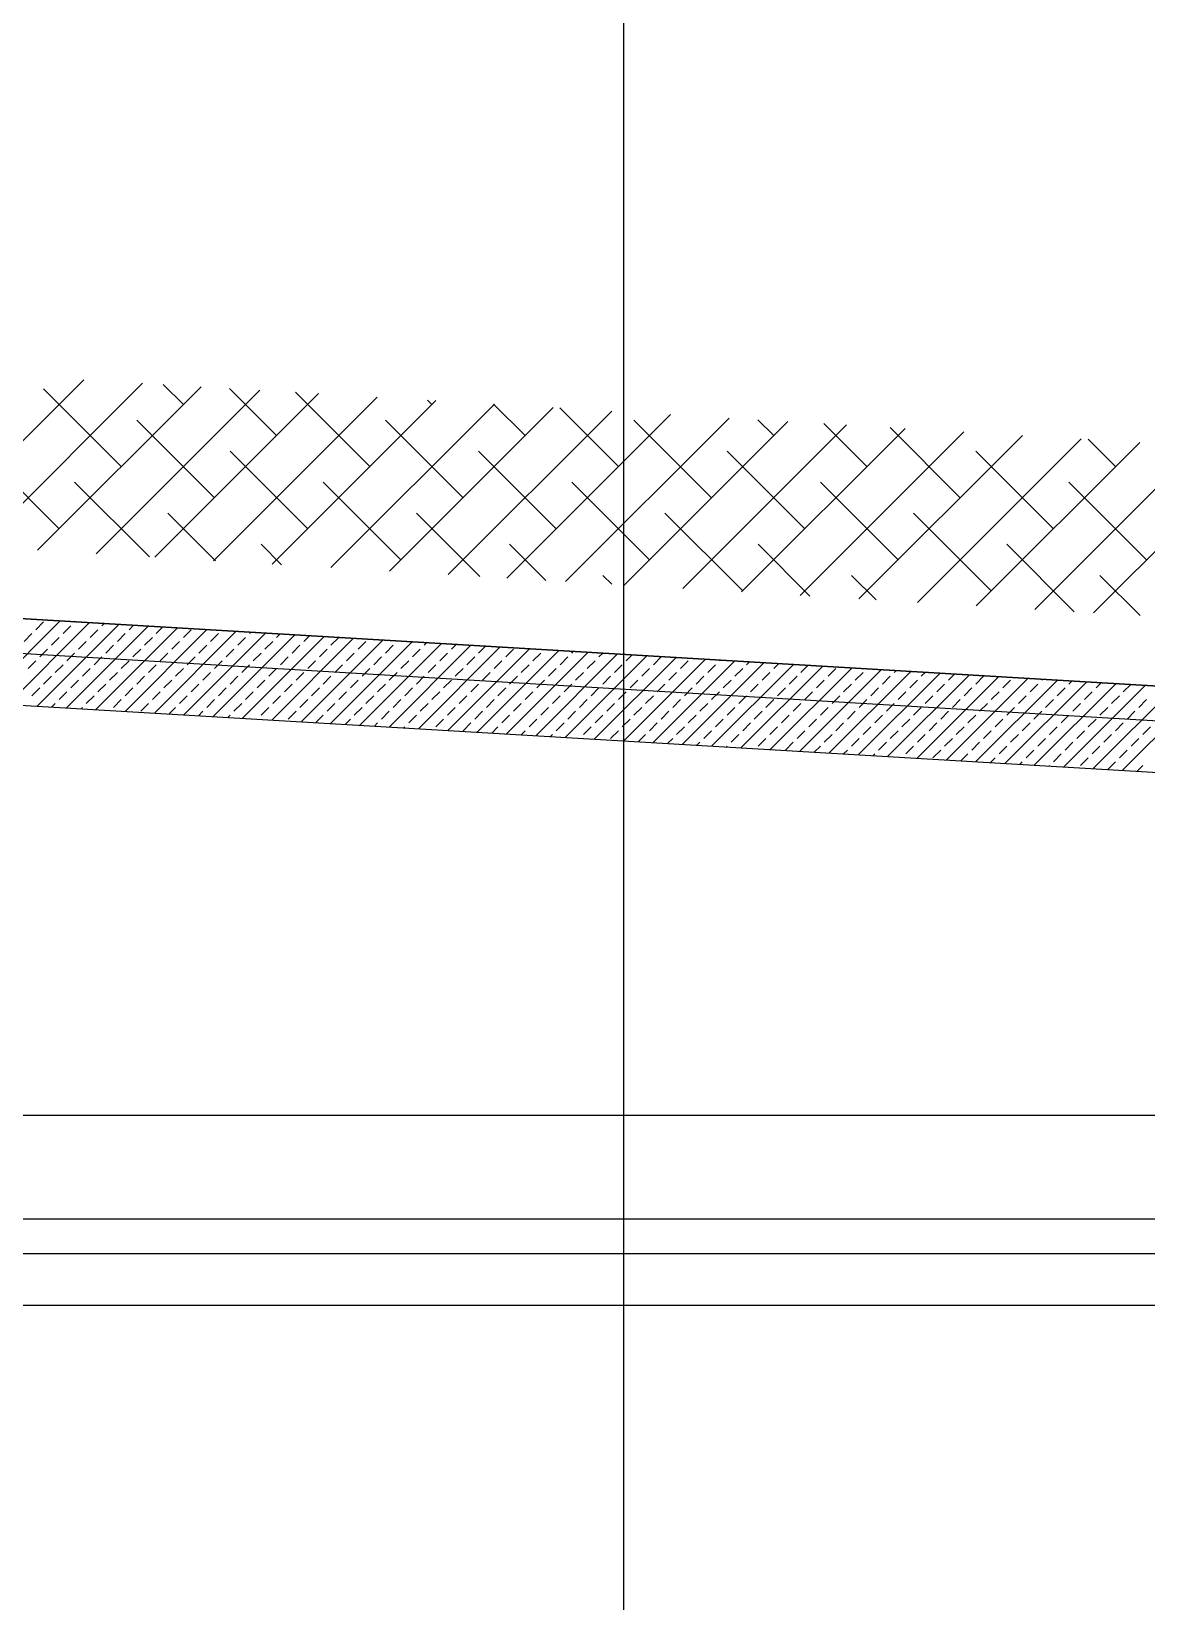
# Model space of a CAD drawing. Header units: millimetres. Extents: x 43168.9 to 43194.6, y -25545.1 to -25543.4.
# Drawn here: x 43170.4267 to 43170.4911, y -25543.86 to -25543.7692 of the extents above; entities that cross this region are included whole.
import ezdxf

# ---------------------------------------------------------------- set-up
doc = ezdxf.new("R2010")
doc.units = ezdxf.units.MM
doc.header["$LTSCALE"] = 200
doc.linetypes.add('DASHDOT', pattern=[1, 0.5, -0.25, 0, -0.25])
doc.linetypes.add('DASHDOT2', pattern=[0.5, 0.25, -0.125, 0, -0.125])
for name, color, linetype in [('aks_sgh', 5, 'DASHDOT2'), ('duv_sgh', 4, 'Continuous'), ('kolon-b.a_sgh', 6, 'Continuous'), ('olcuic_sgh', 183, 'Continuous'), ('tarama-betonarme_sgh', 223, 'Continuous'), ('tarama-zemin_sgh', 197, 'Continuous'), ('yapi-yaklasma_sgh', 41, 'DASHDOT')]:
    doc.layers.add(name, color=color, linetype=linetype)

msp = doc.modelspace()

# ---------------------------------------------------------------- linework, layer by layer
at = {"layer": 'aks_sgh'}
for p, q in [((43170.460879, -25543.740919), (43170.460879, -25544.789919)), ((43170.243881, -25543.79438), (43170.567885, -25543.813614)), ((43171.17088, -25543.839919), (43170.194878, -25543.839919))]:
    msp.add_line(p, q, dxfattribs=at)
at = {"layer": 'duv_sgh'}
for p, q in [((43170.514879, -25543.837919), (43170.377879, -25543.837919)), ((43170.510879, -25543.842919), (43170.377879, -25543.842919))]:
    msp.add_line(p, q, dxfattribs=at)
at = {"layer": 'kolon-b.a_sgh'}
for p, q in [((43170.550879, -25543.810601), (43170.244, -25543.792384)), ((43170.271817, -25543.799044), (43170.545879, -25543.815313))]:
    msp.add_line(p, q, dxfattribs=at)
at = {"layer": 'olcuic_sgh'}
msp.add_line((43170.27175, -25543.831903), (43170.546129, -25543.831903), dxfattribs=at)
at = {"layer": 'tarama-betonarme_sgh'}
for p, q in [((43170.423598, -25543.808054), (43170.428326, -25543.803326)), ((43170.425293, -25543.808155), (43170.430021, -25543.803427)), ((43170.426242, -25543.804512), (43170.426691, -25543.804063)), ((43170.426916, -25543.803838), (43170.427365, -25543.803389)), ((43170.426989, -25543.808256), (43170.431717, -25543.803527)), ((43170.428487, -25543.804063), (43170.428936, -25543.803614)), ((43170.428684, -25543.808356), (43170.433412, -25543.803628)), ((43170.429161, -25543.803389), (43170.429174, -25543.803376)), ((43170.430059, -25543.804287), (43170.430508, -25543.803838)), ((43170.430379, -25543.808457), (43170.435107, -25543.803729)), ((43170.430733, -25543.803614), (43170.430869, -25543.803477)), ((43170.431631, -25543.804512), (43170.43208, -25543.804063)), ((43170.432075, -25543.808557), (43170.436803, -25543.803829)), ((43170.432304, -25543.803838), (43170.432564, -25543.803578)), ((43170.43377, -25543.808658), (43170.438498, -25543.80393)), ((43170.433876, -25543.804063), (43170.43426, -25543.803678)), ((43170.435447, -25543.804287), (43170.435896, -25543.803838)), ((43170.435466, -25543.808759), (43170.440194, -25543.804031)), ((43170.437019, -25543.804512), (43170.437468, -25543.804063)), ((43170.437161, -25543.808859), (43170.441889, -25543.804131)), ((43170.439264, -25543.804063), (43170.439346, -25543.80398)), ((43170.440835, -25543.804287), (43170.441041, -25543.804081)), ((43170.442407, -25543.804512), (43170.442737, -25543.804182)), ((43170.42714, -25543.80541), (43170.427589, -25543.804961)), ((43170.427814, -25543.804736), (43170.428263, -25543.804287)), ((43170.429385, -25543.804961), (43170.429835, -25543.804512)), ((43170.430957, -25543.805185), (43170.431406, -25543.804736)), ((43170.432529, -25543.80541), (43170.432978, -25543.804961)), ((43170.433202, -25543.804736), (43170.433651, -25543.804287)), ((43170.434774, -25543.804961), (43170.435223, -25543.804512)), ((43170.436345, -25543.805185), (43170.436794, -25543.804736)), ((43170.437917, -25543.80541), (43170.438366, -25543.804961)), ((43170.43859, -25543.804736), (43170.439039, -25543.804287)), ((43170.438856, -25543.80896), (43170.443584, -25543.804232)), ((43170.440162, -25543.804961), (43170.440611, -25543.804512)), ((43170.440552, -25543.809061), (43170.44528, -25543.804333)), ((43170.441733, -25543.805185), (43170.442182, -25543.804736)), ((43170.442247, -25543.809161), (43170.446975, -25543.804433)), ((43170.443305, -25543.80541), (43170.443754, -25543.804961)), ((43170.443943, -25543.809262), (43170.448671, -25543.804534)), ((43170.443978, -25543.804736), (43170.444427, -25543.804287)), ((43170.44555, -25543.804961), (43170.445999, -25543.804512)), ((43170.445638, -25543.809363), (43170.450366, -25543.804635)), ((43170.447122, -25543.805185), (43170.447571, -25543.804736)), ((43170.447333, -25543.809463), (43170.452062, -25543.804735)), ((43170.447795, -25543.804512), (43170.447823, -25543.804484)), ((43170.448693, -25543.80541), (43170.449142, -25543.804961)), ((43170.449029, -25543.809564), (43170.453757, -25543.804836)), ((43170.449367, -25543.804736), (43170.449518, -25543.804584)), ((43170.450724, -25543.809665), (43170.455452, -25543.804936)), ((43170.450938, -25543.804961), (43170.451214, -25543.804685)), ((43170.45242, -25543.809765), (43170.457148, -25543.805037)), ((43170.45251, -25543.805185), (43170.452909, -25543.804785)), ((43170.454081, -25543.80541), (43170.45453, -25543.804961)), ((43170.457898, -25543.805185), (43170.457995, -25543.805087)), ((43170.426467, -25543.806083), (43170.426916, -25543.805634)), ((43170.428038, -25543.806308), (43170.428487, -25543.805859)), ((43170.428712, -25543.805634), (43170.429161, -25543.805185)), ((43170.430284, -25543.805859), (43170.430733, -25543.80541)), ((43170.431855, -25543.806083), (43170.432304, -25543.805634)), ((43170.433427, -25543.806308), (43170.433876, -25543.805859)), ((43170.4341, -25543.805634), (43170.434549, -25543.805185)), ((43170.435672, -25543.805859), (43170.436121, -25543.80541)), ((43170.437243, -25543.806083), (43170.437692, -25543.805634)), ((43170.438815, -25543.806308), (43170.439264, -25543.805859)), ((43170.439488, -25543.805634), (43170.439937, -25543.805185)), ((43170.44106, -25543.805859), (43170.441509, -25543.80541)), ((43170.442631, -25543.806083), (43170.44308, -25543.805634)), ((43170.444203, -25543.806308), (43170.444652, -25543.805859)), ((43170.444876, -25543.805634), (43170.445325, -25543.805185)), ((43170.446448, -25543.805859), (43170.446897, -25543.80541)), ((43170.44802, -25543.806083), (43170.448469, -25543.805634)), ((43170.449591, -25543.806308), (43170.45004, -25543.805859)), ((43170.450265, -25543.805634), (43170.450714, -25543.805185)), ((43170.451836, -25543.805859), (43170.452285, -25543.80541)), ((43170.453408, -25543.806083), (43170.453857, -25543.805634)), ((43170.454115, -25543.809866), (43170.458843, -25543.805138)), ((43170.454979, -25543.806308), (43170.455428, -25543.805859)), ((43170.455653, -25543.805634), (43170.456102, -25543.805185)), ((43170.45581, -25543.809967), (43170.460539, -25543.805238)), ((43170.457224, -25543.805859), (43170.457673, -25543.80541)), ((43170.457506, -25543.810067), (43170.462234, -25543.805339)), ((43170.458796, -25543.806083), (43170.459245, -25543.805634)), ((43170.459201, -25543.810168), (43170.463929, -25543.80544)), ((43170.459469, -25543.80541), (43170.459691, -25543.805188)), ((43170.460367, -25543.806308), (43170.460816, -25543.805859)), ((43170.460897, -25543.810268), (43170.465625, -25543.80554)), ((43170.461041, -25543.805634), (43170.461386, -25543.805289)), ((43170.462592, -25543.810369), (43170.46732, -25543.805641)), ((43170.462612, -25543.805859), (43170.463061, -25543.80541)), ((43170.464184, -25543.806083), (43170.464633, -25543.805634)), ((43170.464287, -25543.81047), (43170.469016, -25543.805742)), ((43170.465756, -25543.806308), (43170.466205, -25543.805859)), ((43170.465983, -25543.81057), (43170.470711, -25543.805842)), ((43170.466429, -25543.805634), (43170.466472, -25543.805591)), ((43170.467678, -25543.810671), (43170.472406, -25543.805943)), ((43170.468001, -25543.805859), (43170.468168, -25543.805691)), ((43170.469572, -25543.806083), (43170.469863, -25543.805792)), ((43170.471144, -25543.806308), (43170.471559, -25543.805893)), ((43170.427365, -25543.806981), (43170.427814, -25543.806532)), ((43170.428936, -25543.807206), (43170.429385, -25543.806757)), ((43170.42961, -25543.806532), (43170.430059, -25543.806083)), ((43170.431182, -25543.806757), (43170.431631, -25543.806308)), ((43170.432753, -25543.806981), (43170.433202, -25543.806532)), ((43170.434325, -25543.807206), (43170.434774, -25543.806757)), ((43170.434998, -25543.806532), (43170.435447, -25543.806083)), ((43170.43657, -25543.806757), (43170.437019, -25543.806308)), ((43170.438141, -25543.806981), (43170.43859, -25543.806532)), ((43170.439713, -25543.807206), (43170.440162, -25543.806757)), ((43170.440386, -25543.806532), (43170.440835, -25543.806083)), ((43170.441958, -25543.806757), (43170.442407, -25543.806308)), ((43170.443529, -25543.806981), (43170.443978, -25543.806532)), ((43170.445101, -25543.807206), (43170.44555, -25543.806757)), ((43170.445774, -25543.806532), (43170.446223, -25543.806083)), ((43170.447346, -25543.806757), (43170.447795, -25543.806308)), ((43170.448918, -25543.806981), (43170.449367, -25543.806532)), ((43170.450489, -25543.807206), (43170.450938, -25543.806757)), ((43170.451163, -25543.806532), (43170.451612, -25543.806083)), ((43170.452734, -25543.806757), (43170.453183, -25543.806308)), ((43170.454306, -25543.806981), (43170.454755, -25543.806532)), ((43170.455877, -25543.807206), (43170.456326, -25543.806757)), ((43170.456551, -25543.806532), (43170.457, -25543.806083)), ((43170.458122, -25543.806757), (43170.458571, -25543.806308)), ((43170.459694, -25543.806981), (43170.460143, -25543.806532)), ((43170.461265, -25543.807206), (43170.461714, -25543.806757)), ((43170.461939, -25543.806532), (43170.462388, -25543.806083)), ((43170.46351, -25543.806757), (43170.463959, -25543.806308)), ((43170.465082, -25543.806981), (43170.465531, -25543.806532)), ((43170.466654, -25543.807206), (43170.467103, -25543.806757)), ((43170.467327, -25543.806532), (43170.467776, -25543.806083)), ((43170.468899, -25543.806757), (43170.469348, -25543.806308)), ((43170.469374, -25543.810772), (43170.474102, -25543.806044)), ((43170.47047, -25543.806981), (43170.470919, -25543.806532)), ((43170.471069, -25543.810872), (43170.475797, -25543.806144)), ((43170.472042, -25543.807206), (43170.472491, -25543.806757)), ((43170.472715, -25543.806532), (43170.473164, -25543.806083)), ((43170.472764, -25543.810973), (43170.477493, -25543.806245)), ((43170.474287, -25543.806757), (43170.474736, -25543.806308)), ((43170.47446, -25543.811074), (43170.479188, -25543.806345)), ((43170.475858, -25543.806981), (43170.476307, -25543.806532)), ((43170.476155, -25543.811174), (43170.480883, -25543.806446)), ((43170.476532, -25543.806308), (43170.476645, -25543.806195)), ((43170.47743, -25543.807206), (43170.477879, -25543.806757)), ((43170.477851, -25543.811275), (43170.482579, -25543.806547)), ((43170.478103, -25543.806532), (43170.47834, -25543.806295)), ((43170.479546, -25543.811376), (43170.484274, -25543.806647)), ((43170.479675, -25543.806757), (43170.480036, -25543.806396)), ((43170.481242, -25543.811476), (43170.48597, -25543.806748)), ((43170.481246, -25543.806981), (43170.481695, -25543.806532)), ((43170.482818, -25543.807206), (43170.483267, -25543.806757)), ((43170.482937, -25543.811577), (43170.487665, -25543.806849)), ((43170.485063, -25543.806757), (43170.485122, -25543.806698)), ((43170.486635, -25543.806981), (43170.486817, -25543.806798)), ((43170.488206, -25543.807206), (43170.488513, -25543.806899)), ((43170.426691, -25543.807655), (43170.42714, -25543.807206)), ((43170.428263, -25543.807879), (43170.428712, -25543.80743)), ((43170.429835, -25543.808104), (43170.430284, -25543.807655)), ((43170.430508, -25543.80743), (43170.430957, -25543.806981)), ((43170.43208, -25543.807655), (43170.432529, -25543.807206)), ((43170.433651, -25543.807879), (43170.4341, -25543.80743)), ((43170.435223, -25543.808104), (43170.435672, -25543.807655)), ((43170.435896, -25543.80743), (43170.436345, -25543.806981)), ((43170.437468, -25543.807655), (43170.437917, -25543.807206)), ((43170.439039, -25543.807879), (43170.439488, -25543.80743)), ((43170.440611, -25543.808104), (43170.44106, -25543.807655)), ((43170.441284, -25543.80743), (43170.441733, -25543.806981)), ((43170.442856, -25543.807655), (43170.443305, -25543.807206)), ((43170.444427, -25543.807879), (43170.444876, -25543.80743)), ((43170.445999, -25543.808104), (43170.446448, -25543.807655)), ((43170.446672, -25543.80743), (43170.447122, -25543.806981)), ((43170.448244, -25543.807655), (43170.448693, -25543.807206)), ((43170.449816, -25543.807879), (43170.450265, -25543.80743)), ((43170.451387, -25543.808104), (43170.451836, -25543.807655)), ((43170.452061, -25543.80743), (43170.45251, -25543.806981)), ((43170.453632, -25543.807655), (43170.454081, -25543.807206)), ((43170.455204, -25543.807879), (43170.455653, -25543.80743)), ((43170.456775, -25543.808104), (43170.457224, -25543.807655)), ((43170.457449, -25543.80743), (43170.457898, -25543.806981)), ((43170.45902, -25543.807655), (43170.459469, -25543.807206)), ((43170.460592, -25543.807879), (43170.461041, -25543.80743)), ((43170.462163, -25543.808104), (43170.462612, -25543.807655)), ((43170.462837, -25543.80743), (43170.463286, -25543.806981)), ((43170.464408, -25543.807655), (43170.464858, -25543.807206)), ((43170.46598, -25543.807879), (43170.466429, -25543.80743)), ((43170.467552, -25543.808104), (43170.468001, -25543.807655)), ((43170.468225, -25543.80743), (43170.468674, -25543.806981)), ((43170.469797, -25543.807655), (43170.470246, -25543.807206)), ((43170.471368, -25543.807879), (43170.471817, -25543.80743)), ((43170.47294, -25543.808104), (43170.473389, -25543.807655)), ((43170.473613, -25543.80743), (43170.474062, -25543.806981)), ((43170.475185, -25543.807655), (43170.475634, -25543.807206)), ((43170.476756, -25543.807879), (43170.477205, -25543.80743)), ((43170.478328, -25543.808104), (43170.478777, -25543.807655)), ((43170.479001, -25543.80743), (43170.47945, -25543.806981)), ((43170.480573, -25543.807655), (43170.481022, -25543.807206)), ((43170.482145, -25543.807879), (43170.482594, -25543.80743)), ((43170.483716, -25543.808104), (43170.484165, -25543.807655)), ((43170.48439, -25543.80743), (43170.484839, -25543.806981)), ((43170.484632, -25543.811677), (43170.48936, -25543.806949)), ((43170.485961, -25543.807655), (43170.48641, -25543.807206)), ((43170.486328, -25543.811778), (43170.491056, -25543.80705)), ((43170.487533, -25543.807879), (43170.487982, -25543.80743)), ((43170.488023, -25543.811879), (43170.492751, -25543.807151)), ((43170.489104, -25543.808104), (43170.489553, -25543.807655)), ((43170.489719, -25543.811979), (43170.494447, -25543.807251)), ((43170.489778, -25543.80743), (43170.490208, -25543.807)), ((43170.427836, -25543.808306), (43170.428038, -25543.808104)), ((43170.429532, -25543.808407), (43170.42961, -25543.808328)), ((43170.431406, -25543.808328), (43170.431855, -25543.807879)), ((43170.432978, -25543.808553), (43170.433427, -25543.808104)), ((43170.434618, -25543.808708), (43170.434998, -25543.808328)), ((43170.436313, -25543.808809), (43170.43657, -25543.808553)), ((43170.436794, -25543.808328), (43170.437243, -25543.807879)), ((43170.438366, -25543.808553), (43170.438815, -25543.808104)), ((43170.439937, -25543.808777), (43170.440386, -25543.808328)), ((43170.441509, -25543.809002), (43170.441958, -25543.808553)), ((43170.442182, -25543.808328), (43170.442631, -25543.807879)), ((43170.443754, -25543.808553), (43170.444203, -25543.808104)), ((43170.445325, -25543.808777), (43170.445774, -25543.808328)), ((43170.446897, -25543.809002), (43170.447346, -25543.808553)), ((43170.447571, -25543.808328), (43170.44802, -25543.807879)), ((43170.449142, -25543.808553), (43170.449591, -25543.808104)), ((43170.450714, -25543.808777), (43170.451163, -25543.808328)), ((43170.452285, -25543.809002), (43170.452734, -25543.808553)), ((43170.452959, -25543.808328), (43170.453408, -25543.807879)), ((43170.45453, -25543.808553), (43170.454979, -25543.808104)), ((43170.456102, -25543.808777), (43170.456551, -25543.808328)), ((43170.457673, -25543.809002), (43170.458122, -25543.808553)), ((43170.458347, -25543.808328), (43170.458796, -25543.807879)), ((43170.459918, -25543.808553), (43170.460367, -25543.808104)), ((43170.46149, -25543.808777), (43170.461939, -25543.808328)), ((43170.463061, -25543.809002), (43170.46351, -25543.808553)), ((43170.463735, -25543.808328), (43170.464184, -25543.807879)), ((43170.465307, -25543.808553), (43170.465756, -25543.808104)), ((43170.466878, -25543.808777), (43170.467327, -25543.808328)), ((43170.46845, -25543.809002), (43170.468899, -25543.808553)), ((43170.469123, -25543.808328), (43170.469572, -25543.807879)), ((43170.470695, -25543.808553), (43170.471144, -25543.808104)), ((43170.472266, -25543.808777), (43170.472715, -25543.808328)), ((43170.473838, -25543.809002), (43170.474287, -25543.808553)), ((43170.474511, -25543.808328), (43170.47496, -25543.807879)), ((43170.476083, -25543.808553), (43170.476532, -25543.808104)), ((43170.477654, -25543.808777), (43170.478103, -25543.808328)), ((43170.479226, -25543.809002), (43170.479675, -25543.808553)), ((43170.479899, -25543.808328), (43170.480348, -25543.807879)), ((43170.481471, -25543.808553), (43170.48192, -25543.808104)), ((43170.483043, -25543.808777), (43170.483492, -25543.808328)), ((43170.484614, -25543.809002), (43170.485063, -25543.808553)), ((43170.485288, -25543.808328), (43170.485737, -25543.807879)), ((43170.486859, -25543.808553), (43170.487308, -25543.808104)), ((43170.488431, -25543.808777), (43170.48888, -25543.808328)), ((43170.490002, -25543.809002), (43170.490451, -25543.808553)), ((43170.490676, -25543.808328), (43170.491125, -25543.807879)), ((43170.438009, -25543.80891), (43170.438141, -25543.808777)), ((43170.439704, -25543.80901), (43170.439713, -25543.809002)), ((43170.443095, -25543.809212), (43170.443529, -25543.808777)), ((43170.44479, -25543.809312), (43170.445101, -25543.809002)), ((43170.446486, -25543.809413), (43170.446672, -25543.809226)), ((43170.448181, -25543.809514), (43170.448244, -25543.809451)), ((43170.448469, -25543.809226), (43170.448918, -25543.808777)), ((43170.45004, -25543.809451), (43170.450489, -25543.809002)), ((43170.451612, -25543.809675), (43170.452061, -25543.809226)), ((43170.453267, -25543.809816), (43170.453632, -25543.809451)), ((43170.453857, -25543.809226), (43170.454306, -25543.808777)), ((43170.455428, -25543.809451), (43170.455877, -25543.809002)), ((43170.457, -25543.809675), (43170.457449, -25543.809226)), ((43170.458571, -25543.8099), (43170.45902, -25543.809451)), ((43170.459245, -25543.809226), (43170.459694, -25543.808777)), ((43170.460816, -25543.809451), (43170.461265, -25543.809002)), ((43170.462388, -25543.809675), (43170.462837, -25543.809226)), ((43170.463959, -25543.8099), (43170.464408, -25543.809451)), ((43170.464633, -25543.809226), (43170.465082, -25543.808777)), ((43170.466205, -25543.809451), (43170.466654, -25543.809002)), ((43170.467776, -25543.809675), (43170.468225, -25543.809226)), ((43170.469348, -25543.8099), (43170.469797, -25543.809451)), ((43170.470021, -25543.809226), (43170.47047, -25543.808777)), ((43170.471593, -25543.809451), (43170.472042, -25543.809002)), ((43170.473164, -25543.809675), (43170.473613, -25543.809226)), ((43170.474736, -25543.8099), (43170.475185, -25543.809451)), ((43170.475409, -25543.809226), (43170.475858, -25543.808777)), ((43170.476981, -25543.809451), (43170.47743, -25543.809002)), ((43170.478552, -25543.809675), (43170.479001, -25543.809226)), ((43170.480124, -25543.8099), (43170.480573, -25543.809451)), ((43170.480797, -25543.809226), (43170.481246, -25543.808777)), ((43170.482369, -25543.809451), (43170.482818, -25543.809002)), ((43170.483941, -25543.809675), (43170.48439, -25543.809226)), ((43170.485512, -25543.8099), (43170.485961, -25543.809451)), ((43170.486186, -25543.809226), (43170.486635, -25543.808777)), ((43170.487757, -25543.809451), (43170.488206, -25543.809002)), ((43170.489329, -25543.809675), (43170.489778, -25543.809226)), ((43170.4909, -25543.8099), (43170.491349, -25543.809451)), ((43170.454963, -25543.809916), (43170.455204, -25543.809675)), ((43170.456658, -25543.810017), (43170.456775, -25543.8099)), ((43170.460143, -25543.810124), (43170.460592, -25543.809675)), ((43170.461744, -25543.810319), (43170.462163, -25543.8099)), ((43170.46344, -25543.810419), (43170.463735, -25543.810124)), ((43170.465135, -25543.81052), (43170.465307, -25543.810349)), ((43170.465531, -25543.810124), (43170.46598, -25543.809675)), ((43170.467103, -25543.810349), (43170.467552, -25543.8099)), ((43170.468674, -25543.810573), (43170.469123, -25543.810124)), ((43170.470246, -25543.810798), (43170.470695, -25543.810349)), ((43170.470919, -25543.810124), (43170.471368, -25543.809675)), ((43170.472491, -25543.810349), (43170.47294, -25543.8099)), ((43170.474062, -25543.810573), (43170.474511, -25543.810124)), ((43170.475634, -25543.810798), (43170.476083, -25543.810349)), ((43170.476307, -25543.810124), (43170.476756, -25543.809675)), ((43170.477879, -25543.810349), (43170.478328, -25543.8099)), ((43170.47945, -25543.810573), (43170.479899, -25543.810124)), ((43170.481022, -25543.810798), (43170.481471, -25543.810349)), ((43170.481695, -25543.810124), (43170.482145, -25543.809675)), ((43170.483267, -25543.810349), (43170.483716, -25543.8099)), ((43170.484839, -25543.810573), (43170.485288, -25543.810124)), ((43170.48641, -25543.810798), (43170.486859, -25543.810349)), ((43170.487084, -25543.810124), (43170.487533, -25543.809675)), ((43170.488655, -25543.810349), (43170.489104, -25543.8099)), ((43170.490227, -25543.810573), (43170.490676, -25543.810124)), ((43170.466831, -25543.810621), (43170.466878, -25543.810573)), ((43170.471917, -25543.810923), (43170.472266, -25543.810573)), ((43170.473612, -25543.811023), (43170.473838, -25543.810798)), ((43170.475308, -25543.811124), (43170.475409, -25543.811022)), ((43170.477205, -25543.811022), (43170.477654, -25543.810573)), ((43170.478777, -25543.811247), (43170.479226, -25543.810798)), ((43170.480394, -25543.811426), (43170.480797, -25543.811022)), ((43170.482089, -25543.811527), (43170.482369, -25543.811247)), ((43170.482594, -25543.811022), (43170.483043, -25543.810573)), ((43170.483785, -25543.811627), (43170.483941, -25543.811471)), ((43170.484165, -25543.811247), (43170.484614, -25543.810798)), ((43170.485737, -25543.811471), (43170.486186, -25543.811022)), ((43170.487308, -25543.811696), (43170.487757, -25543.811247)), ((43170.487982, -25543.811022), (43170.488431, -25543.810573)), ((43170.48888, -25543.81192), (43170.489329, -25543.811471)), ((43170.489553, -25543.811247), (43170.490002, -25543.810798)), ((43170.48548, -25543.811728), (43170.485512, -25543.811696)), ((43170.490566, -25543.81203), (43170.4909, -25543.811696))]:
    msp.add_line(p, q, dxfattribs=at)
at = {"layer": 'tarama-zemin_sgh'}
for p, q in [((43170.420241, -25543.798839), (43170.429697, -25543.789383)), ((43170.423631, -25543.79904), (43170.433088, -25543.789584)), ((43170.435447, -25543.790817), (43170.434286, -25543.789655)), ((43170.427022, -25543.799242), (43170.436478, -25543.789785)), ((43170.431855, -25543.794409), (43170.427365, -25543.789919)), ((43170.430413, -25543.799443), (43170.439869, -25543.789987)), ((43170.433804, -25543.799644), (43170.44326, -25543.790188)), ((43170.437195, -25543.799846), (43170.446651, -25543.790389)), ((43170.440835, -25543.792613), (43170.438105, -25543.789882)), ((43170.440585, -25543.800047), (43170.450042, -25543.790591)), ((43170.446223, -25543.794409), (43170.441923, -25543.790109)), ((43170.449816, -25543.790817), (43170.449561, -25543.790562)), ((43170.443976, -25543.800248), (43170.453432, -25543.790792)), ((43170.447367, -25543.800449), (43170.456823, -25543.790993)), ((43170.450758, -25543.800651), (43170.460214, -25543.791194)), ((43170.455204, -25543.792613), (43170.45338, -25543.790789)), ((43170.454149, -25543.800852), (43170.463605, -25543.791396)), ((43170.460592, -25543.794409), (43170.457199, -25543.791015)), ((43170.437243, -25543.796205), (43170.432753, -25543.791715)), ((43170.451612, -25543.796205), (43170.447122, -25543.791715)), ((43170.457539, -25543.801053), (43170.466996, -25543.791597)), ((43170.46093, -25543.801255), (43170.470386, -25543.791798)), ((43170.46598, -25543.796205), (43170.46149, -25543.791715)), ((43170.464321, -25543.801456), (43170.473777, -25543.792)), ((43170.467712, -25543.801657), (43170.477168, -25543.792201)), ((43170.469572, -25543.792613), (43170.468655, -25543.791696)), ((43170.471103, -25543.801858), (43170.480559, -25543.792402)), ((43170.47496, -25543.794409), (43170.472474, -25543.791922)), ((43170.480348, -25543.796205), (43170.476293, -25543.792149)), ((43170.474493, -25543.80206), (43170.48395, -25543.792604)), ((43170.477884, -25543.802261), (43170.487341, -25543.792805)), ((43170.481275, -25543.802462), (43170.490731, -25543.793006)), ((43170.483941, -25543.792613), (43170.48393, -25543.792602)), ((43170.484666, -25543.802664), (43170.494122, -25543.793207)), ((43170.489329, -25543.794409), (43170.487749, -25543.792829)), ((43170.428263, -25543.798001), (43170.423773, -25543.793511)), ((43170.442631, -25543.798001), (43170.438141, -25543.793511)), ((43170.457, -25543.798001), (43170.45251, -25543.793511)), ((43170.471368, -25543.798001), (43170.466878, -25543.793511)), ((43170.485737, -25543.798001), (43170.481246, -25543.793511)), ((43170.488057, -25543.802865), (43170.497513, -25543.793409)), ((43170.433479, -25543.799625), (43170.429161, -25543.795307)), ((43170.44802, -25543.799797), (43170.443529, -25543.795307)), ((43170.462388, -25543.799797), (43170.457898, -25543.795307)), ((43170.476756, -25543.799797), (43170.472266, -25543.795307)), ((43170.491125, -25543.799797), (43170.486635, -25543.795307)), ((43170.437298, -25543.799852), (43170.434549, -25543.797103)), ((43170.452573, -25543.800759), (43170.448918, -25543.797103)), ((43170.467776, -25543.801593), (43170.463286, -25543.797103)), ((43170.482145, -25543.801593), (43170.477654, -25543.797103)), ((43170.441117, -25543.800078), (43170.439937, -25543.798899)), ((43170.456392, -25543.800985), (43170.454306, -25543.798899)), ((43170.471667, -25543.801892), (43170.468674, -25543.798899)), ((43170.486942, -25543.802799), (43170.483043, -25543.798899)), ((43170.460211, -25543.801212), (43170.459694, -25543.800695)), ((43170.475486, -25543.802119), (43170.474062, -25543.800695)), ((43170.490761, -25543.803025), (43170.488431, -25543.800695))]:
    msp.add_line(p, q, dxfattribs=at)
at = {"layer": 'yapi-yaklasma_sgh'}
msp.add_line((43170.284, -25543.794758), (43171.097772, -25543.843067), dxfattribs=at)

doc.saveas('drawing.dxf')
